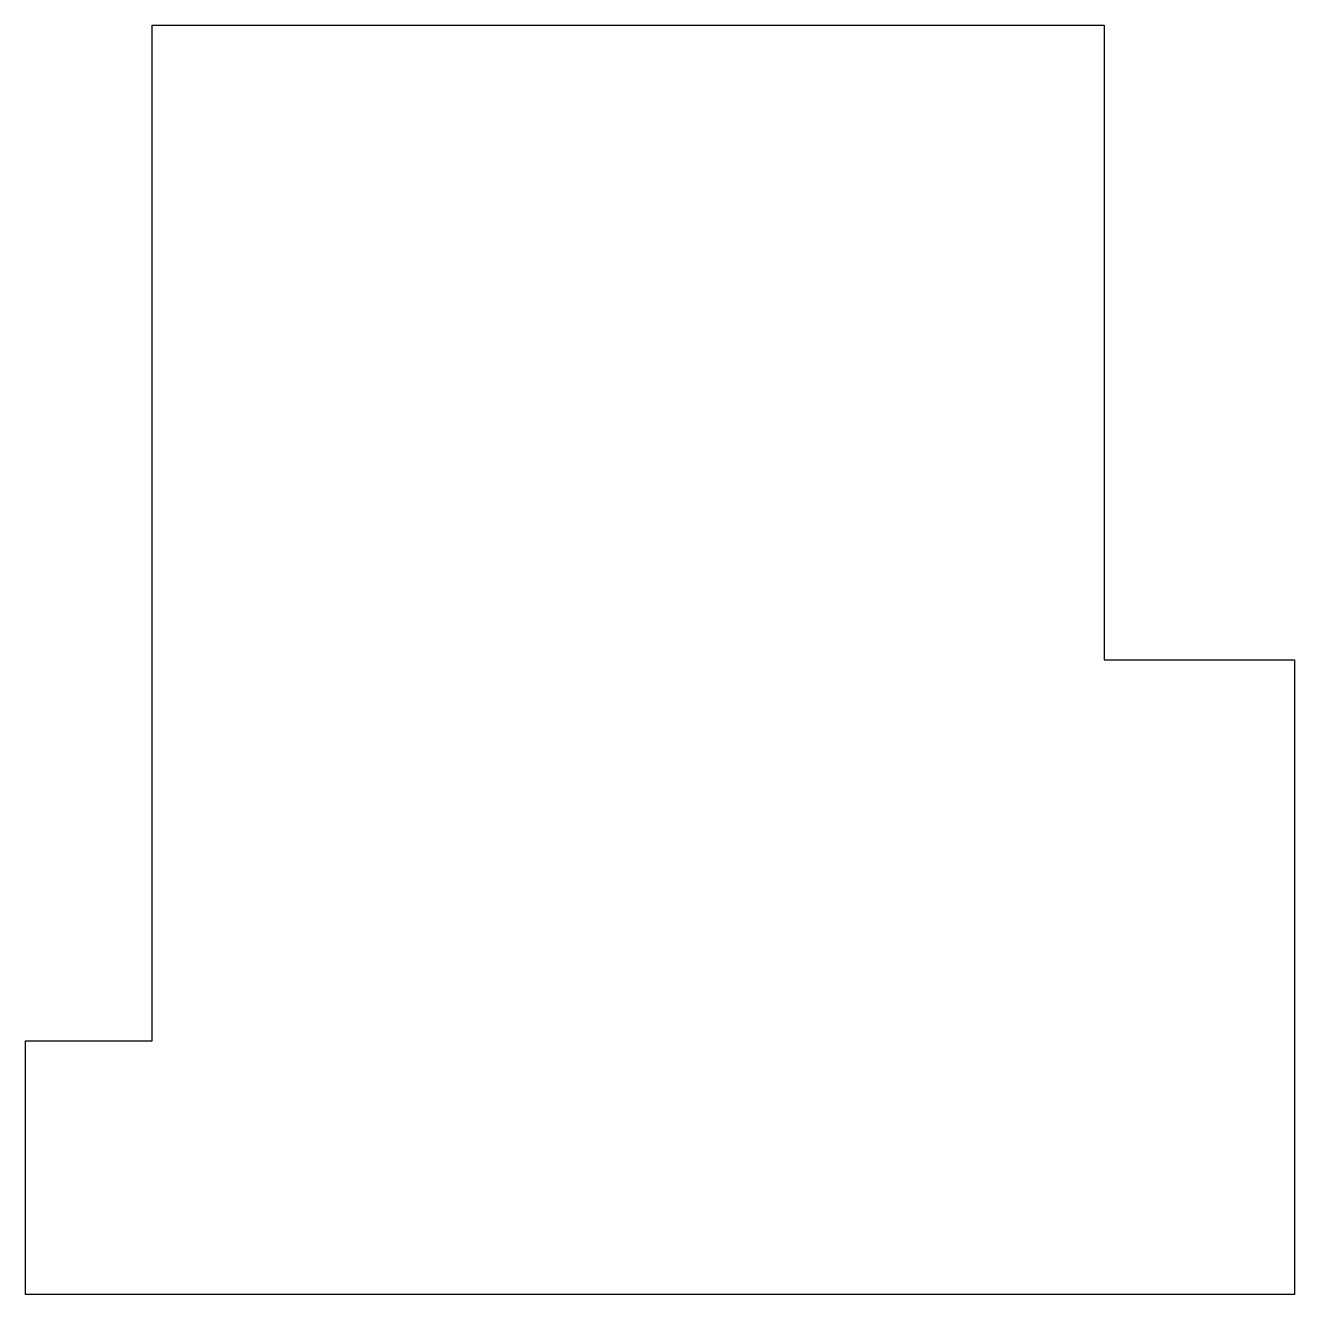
# Model space of a CAD drawing. Header units: millimetres. Extents: x 100 to 200, y 300 to 400.
import ezdxf

# ---------------------------------------------------------------- set-up
doc = ezdxf.new("R2010")
doc.units = ezdxf.units.MM

msp = doc.modelspace()

# ---------------------------------------------------------------- linework, layer by layer
for p, q in [((110, 320), (110, 400)), ((110, 400), (185, 400)), ((185, 400), (185, 350)), ((185, 350), (200, 350)), ((200, 350), (200, 300)), ((100, 300), (100, 320)), ((100, 320), (110, 320)), ((100, 300), (100, 300)), ((200, 300), (100, 300))]:
    msp.add_line(p, q)

doc.saveas('drawing.dxf')
